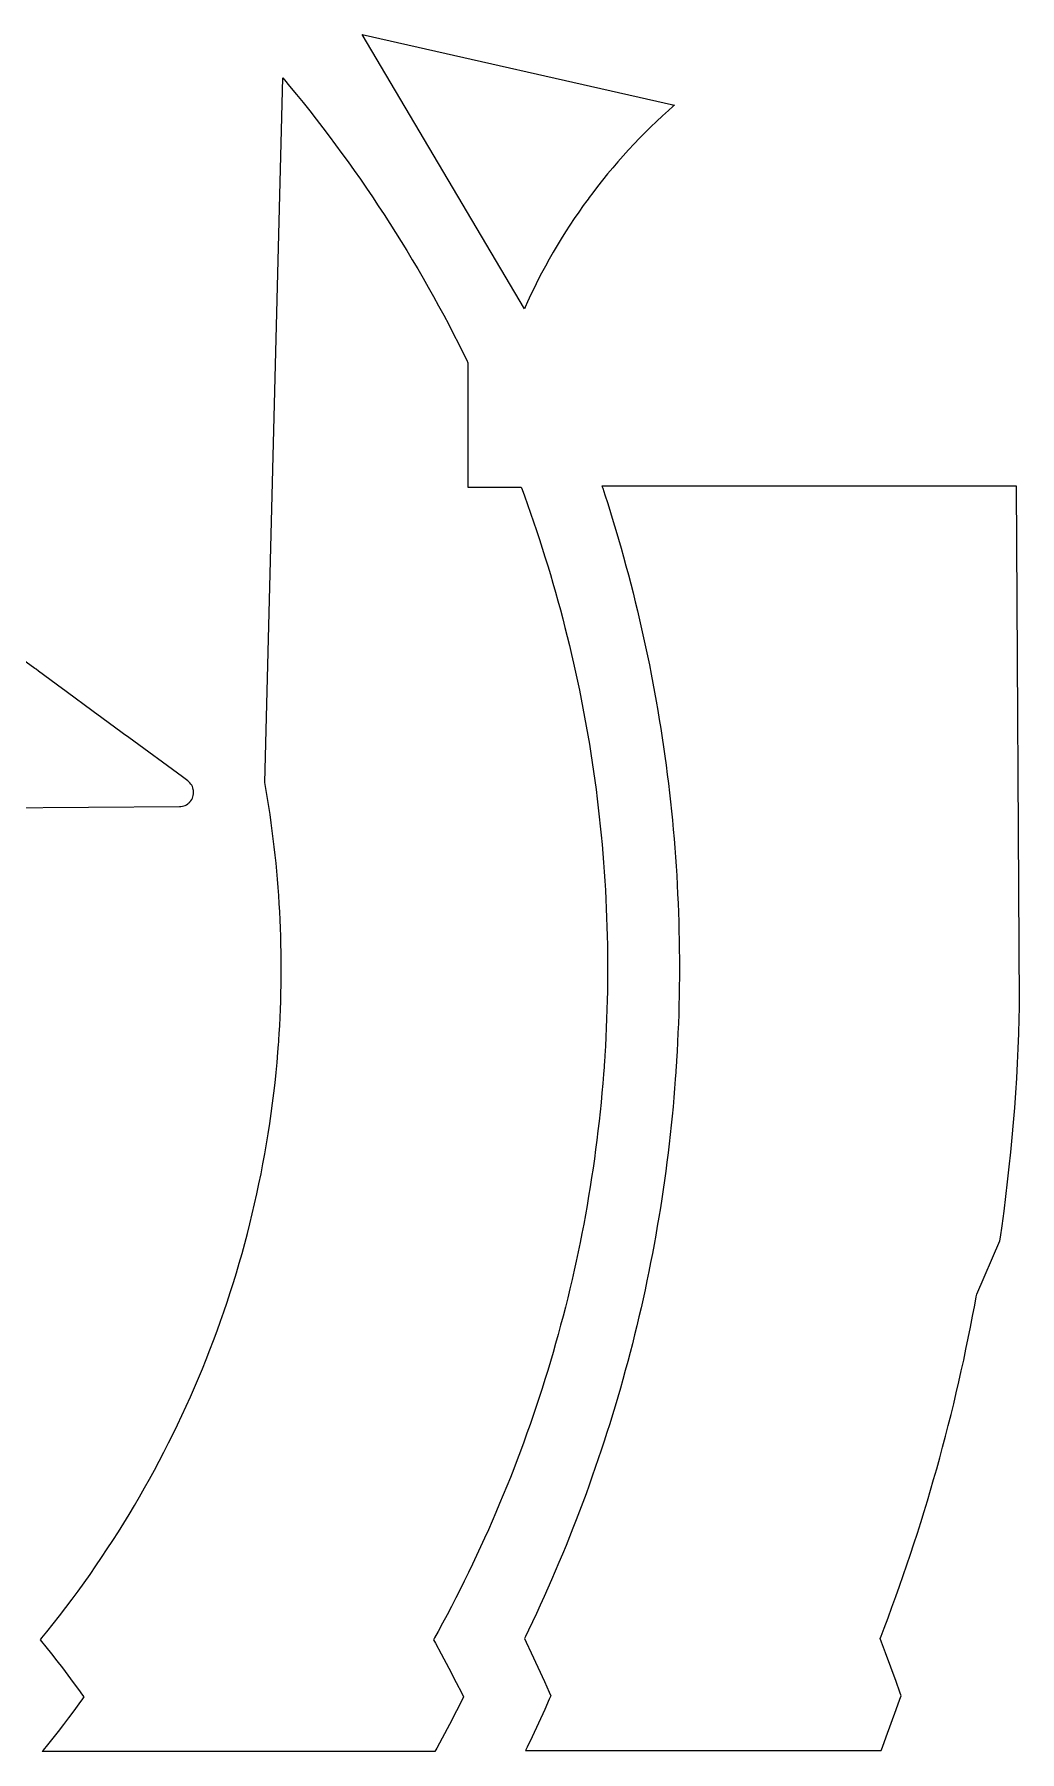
# Model space of a CAD drawing. Extents: x 0 to 1082, y 1687 to 2376.
# Drawn here: x 691 to 1082, y 1687 to 2369 of the extents above; entities that cross this region are included whole.
import ezdxf

# ---------------------------------------------------------------- set-up
doc = ezdxf.new("R2010")
doc.units = 0
doc.header["$MEASUREMENT"] = 0
doc.layers.get('0').update_dxf_attribs({"true_color": 0xffffff})

msp = doc.modelspace()

# ---------------------------------------------------------------- linework, layer by layer
at = {"color": 0}
for p, q in [((820.868, 2368.65), (944.661, 2340.51)), ((885.153, 2259.64), (820.868, 2368.65)), ((782.192, 2071.71), (789.34, 2351.33)), ((789.34, 2351.33), (790.021, 2350.53)), ((790.021, 2350.53), (792.049, 2348.1)), ((792.049, 2348.1), (794.732, 2344.83)), ((794.732, 2344.83), (797.387, 2341.54)), ((797.387, 2341.54), (800.018, 2338.24)), ((800.018, 2338.24), (802.624, 2334.92)), ((942.288, 2338.42), (939.942, 2336.28)), ((944.064, 2339.99), (942.288, 2338.42)), ((944.661, 2340.51), (944.064, 2339.99)), ((802.624, 2334.92), (805.201, 2331.57)), ((805.201, 2331.57), (807.754, 2328.21)), ((935.343, 2331.9), (933.089, 2329.68)), ((937.628, 2334.11), (935.343, 2331.9)), ((939.942, 2336.28), (937.628, 2334.11)), ((807.754, 2328.21), (810.281, 2324.82)), ((810.281, 2324.82), (812.781, 2321.42)), ((928.674, 2325.14), (926.514, 2322.82)), ((930.865, 2327.42), (928.674, 2325.14)), ((933.089, 2329.68), (930.865, 2327.42)), ((812.781, 2321.42), (815.254, 2318)), ((815.254, 2318), (817.701, 2314.57)), ((922.289, 2318.1), (920.225, 2315.68)), ((924.385, 2320.47), (922.289, 2318.1)), ((926.514, 2322.82), (924.385, 2320.47)), ((817.701, 2314.57), (820.121, 2311.11)), ((820.121, 2311.11), (822.514, 2307.64)), ((916.196, 2310.79), (914.231, 2308.31)), ((918.193, 2313.25), (916.196, 2310.79)), ((920.225, 2315.68), (918.193, 2313.25)), ((822.514, 2307.64), (824.881, 2304.14)), ((824.881, 2304.14), (827.221, 2300.63)), ((910.872, 2303.89), (910.401, 2303.25)), ((912.299, 2305.79), (910.872, 2303.89)), ((914.231, 2308.31), (912.299, 2305.79)), ((827.221, 2300.63), (829.532, 2297.1)), ((829.532, 2297.1), (831.818, 2293.56)), ((906.729, 2298.11), (904.947, 2295.5)), ((908.547, 2300.69), (906.729, 2298.11)), ((909.933, 2302.61), (908.547, 2300.69)), ((910.401, 2303.25), (909.933, 2302.61)), ((831.818, 2293.56), (834.075, 2289.99)), ((903.201, 2292.88), (901.492, 2290.22)), ((904.947, 2295.5), (903.201, 2292.88)), ((834.075, 2289.99), (836.306, 2286.4)), ((836.306, 2286.4), (838.51, 2282.81)), ((898.182, 2284.85), (896.583, 2282.13)), ((899.818, 2287.54), (898.182, 2284.85)), ((901.492, 2290.22), (899.818, 2287.54)), ((838.51, 2282.81), (840.685, 2279.19)), ((840.685, 2279.19), (842.832, 2275.56)), ((893.497, 2276.63), (892.011, 2273.85)), ((895.021, 2279.39), (893.497, 2276.63)), ((896.583, 2282.13), (895.021, 2279.39)), ((842.832, 2275.56), (844.951, 2271.9)), ((844.951, 2271.9), (847.044, 2268.24)), ((890.563, 2271.04), (889.151, 2268.22)), ((892.011, 2273.85), (890.563, 2271.04)), ((847.044, 2268.24), (849.108, 2264.56)), ((849.108, 2264.56), (851.144, 2260.86)), ((887.781, 2265.38), (886.447, 2262.51)), ((889.151, 2268.22), (887.781, 2265.38)), ((851.144, 2260.86), (853.151, 2257.14)), ((853.151, 2257.14), (855.131, 2253.42)), ((885.471, 2260.36), (885.153, 2259.64)), ((886.447, 2262.51), (885.471, 2260.36)), ((855.131, 2253.42), (857.082, 2249.67)), ((857.082, 2249.67), (859.004, 2245.9)), ((859.004, 2245.9), (860.897, 2242.13)), ((860.897, 2242.13), (862.3, 2239.29)), ((862.3, 2239.29), (862.762, 2238.33)), ((862.762, 2238.33), (862.762, 2188.92)), ((862.762, 2188.92), (883.901, 2188.92)), ((883.901, 2188.92), (884.219, 2188.06)), ((884.219, 2188.06), (885.161, 2185.47)), ((1080.42, 2189.38), (915.933, 2189.38)), ((915.933, 2189.38), (916.222, 2188.5)), ((916.222, 2188.5), (917.079, 2185.88)), ((1081.63, 1983.99), (1080.42, 2189.38)), ((885.161, 2185.47), (886.399, 2182.04)), ((886.399, 2182.04), (887.614, 2178.58)), ((917.079, 2185.88), (918.203, 2182.38)), ((918.203, 2182.38), (919.304, 2178.86)), ((887.614, 2178.58), (888.804, 2175.14)), ((888.804, 2175.14), (889.972, 2171.67)), ((919.304, 2178.86), (920.385, 2175.33)), ((920.385, 2175.33), (921.444, 2171.82)), ((889.972, 2171.67), (891.115, 2168.21)), ((891.115, 2168.21), (892.236, 2164.72)), ((921.444, 2171.82), (922.481, 2168.29)), ((922.481, 2168.29), (923.497, 2164.75)), ((892.236, 2164.72), (893.333, 2161.25)), ((893.333, 2161.25), (894.407, 2157.75)), ((923.497, 2164.75), (924.492, 2161.21)), ((924.492, 2161.21), (925.464, 2157.67)), ((894.407, 2157.75), (895.457, 2154.26)), ((895.457, 2154.26), (896.485, 2150.76)), ((925.464, 2157.67), (926.414, 2154.11)), ((926.414, 2154.11), (927.344, 2150.56)), ((896.485, 2150.76), (897.488, 2147.25)), ((897.488, 2147.25), (898.467, 2143.74)), ((927.344, 2150.56), (928.251, 2147)), ((898.467, 2143.74), (899.424, 2140.22)), ((928.251, 2147), (929.137, 2143.43)), ((929.137, 2143.43), (930.001, 2139.86)), ((899.424, 2140.22), (900.356, 2136.71)), ((900.356, 2136.71), (901.265, 2133.17)), ((930.001, 2139.86), (930.844, 2136.29)), ((930.844, 2136.29), (931.665, 2132.71)), ((901.265, 2133.17), (902.15, 2129.64)), ((902.15, 2129.64), (903.012, 2126.1)), ((931.665, 2132.71), (932.464, 2129.13)), ((932.464, 2129.13), (933.242, 2125.54)), ((690.957, 2117), (686.117, 2120.58)), ((903.012, 2126.1), (903.85, 2122.56)), ((903.85, 2122.56), (904.664, 2119)), ((933.242, 2125.54), (933.997, 2121.94)), ((933.997, 2121.94), (934.731, 2118.36)), ((691.44, 2116.64), (690.957, 2117)), ((692.397, 2115.93), (691.44, 2116.64)), ((701.963, 2108.86), (692.397, 2115.93)), ((904.664, 2119), (905.456, 2115.44)), ((905.456, 2115.44), (906.222, 2111.89)), ((934.731, 2118.36), (935.443, 2114.75)), ((935.443, 2114.75), (936.133, 2111.15)), ((702.919, 2108.15), (701.963, 2108.86)), ((703.893, 2107.43), (702.919, 2108.15)), ((713.626, 2100.25), (703.893, 2107.43)), ((906.222, 2111.89), (906.965, 2108.33)), ((906.965, 2108.33), (907.686, 2104.76)), ((936.133, 2111.15), (936.801, 2107.54)), ((936.801, 2107.54), (937.449, 2103.93)), ((714.6, 2099.54), (713.626, 2100.25)), ((715.557, 2098.83), (714.6, 2099.54)), ((907.686, 2104.76), (908.382, 2101.18)), ((908.382, 2101.18), (909.054, 2097.61)), ((937.449, 2103.93), (938.074, 2100.32)), ((938.074, 2100.32), (938.676, 2096.71)), ((725.128, 2091.79), (715.557, 2098.83)), ((909.054, 2097.61), (909.703, 2094.03)), ((909.703, 2094.03), (910.326, 2090.44)), ((938.676, 2096.71), (939.257, 2093.08)), ((939.257, 2093.08), (939.817, 2089.46)), ((726.085, 2091.08), (725.128, 2091.79)), ((728.211, 2089.51), (726.085, 2091.08)), ((749.489, 2073.9), (728.211, 2089.51)), ((910.326, 2090.44), (910.928, 2086.86)), ((910.928, 2086.86), (911.506, 2083.26)), ((939.817, 2089.46), (940.354, 2085.83)), ((940.354, 2085.83), (940.869, 2082.19)), ((911.506, 2083.26), (912.058, 2079.67)), ((912.058, 2079.67), (912.587, 2076.07)), ((940.869, 2082.19), (941.364, 2078.57)), ((751.618, 2072.35), (749.489, 2073.9)), ((751.739, 2072.26), (751.618, 2072.35)), ((752.081, 2071.97), (751.739, 2072.26)), ((912.587, 2076.07), (913.093, 2072.46)), ((913.093, 2072.46), (913.575, 2068.86)), ((941.364, 2078.57), (941.835, 2074.93)), ((941.835, 2074.93), (942.285, 2071.29)), ((752.497, 2071.56), (752.081, 2071.97)), ((752.867, 2071.1), (752.497, 2071.56)), ((753.185, 2070.6), (752.867, 2071.1)), ((753.451, 2070.07), (753.185, 2070.6)), ((753.188, 2064.96), (753.454, 2065.49)), ((753.661, 2069.53), (753.451, 2070.07)), ((753.454, 2065.49), (753.664, 2066.03)), ((753.815, 2068.96), (753.661, 2069.53)), ((753.664, 2066.03), (753.815, 2066.6)), ((753.893, 2068.51), (753.815, 2068.96)), ((753.815, 2066.6), (753.907, 2067.18)), ((753.908, 2068.36), (753.893, 2068.51)), ((753.907, 2067.18), (753.939, 2067.76)), ((753.924, 2068.22), (753.908, 2068.36)), ((753.939, 2067.76), (753.924, 2068.22)), ((782.335, 2070.9), (782.192, 2071.71)), ((782.749, 2068.51), (782.335, 2070.9)), ((783.279, 2065.33), (782.749, 2068.51)), ((783.786, 2062.14), (783.279, 2065.33)), ((913.575, 2068.86), (914.032, 2065.25)), ((942.285, 2071.29), (942.712, 2067.64)), ((942.712, 2067.64), (943.119, 2064)), ((400.19, 2060.06), (748.303, 2062.11)), ((748.303, 2062.11), (748.453, 2062.11)), ((748.453, 2062.11), (748.899, 2062.14)), ((748.899, 2062.14), (749.483, 2062.24)), ((749.483, 2062.24), (750.051, 2062.39)), ((750.051, 2062.39), (750.599, 2062.61)), ((750.599, 2062.61), (751.121, 2062.88)), ((751.121, 2062.88), (751.613, 2063.19)), ((751.613, 2063.19), (752.072, 2063.57)), ((752.072, 2063.57), (752.394, 2063.88)), ((752.394, 2063.88), (752.493, 2063.99)), ((752.493, 2063.99), (752.593, 2064.1)), ((752.593, 2064.1), (752.867, 2064.46)), ((752.867, 2064.46), (753.188, 2064.96)), ((784.268, 2058.94), (783.786, 2062.14)), ((784.725, 2055.74), (784.268, 2058.94)), ((914.032, 2065.25), (914.467, 2061.64)), ((914.467, 2061.64), (914.876, 2058.01)), ((943.119, 2064), (943.503, 2060.35)), ((943.503, 2060.35), (943.865, 2056.71)), ((785.157, 2052.54), (784.725, 2055.74)), ((785.565, 2049.33), (785.157, 2052.54)), ((914.876, 2058.01), (915.261, 2054.4)), ((915.261, 2054.4), (915.624, 2050.78)), ((943.865, 2056.71), (944.206, 2053.06)), ((944.206, 2053.06), (944.524, 2049.4)), ((785.947, 2046.13), (785.565, 2049.33)), ((786.306, 2042.92), (785.947, 2046.13)), ((915.624, 2050.78), (915.961, 2047.15)), ((915.961, 2047.15), (916.275, 2043.53)), ((944.524, 2049.4), (944.819, 2045.74)), ((944.819, 2045.74), (945.093, 2042.08)), ((786.639, 2039.71), (786.306, 2042.92)), ((786.949, 2036.49), (786.639, 2039.71)), ((916.275, 2043.53), (916.565, 2039.9)), ((916.565, 2039.9), (916.831, 2036.26)), ((945.093, 2042.08), (945.344, 2038.43)), ((945.344, 2038.43), (945.575, 2034.76)), ((787.232, 2033.28), (786.949, 2036.49)), ((787.49, 2030.06), (787.232, 2033.28)), ((916.831, 2036.26), (917.074, 2032.64)), ((917.074, 2032.64), (917.29, 2029)), ((945.575, 2034.76), (945.783, 2031.1)), ((787.725, 2026.83), (787.49, 2030.06)), ((787.935, 2023.61), (787.725, 2026.83)), ((917.29, 2029), (917.485, 2025.36)), ((917.485, 2025.36), (917.654, 2021.72)), ((945.783, 2031.1), (945.968, 2027.43)), ((945.968, 2027.43), (946.132, 2023.76)), ((788.119, 2020.39), (787.935, 2023.61)), ((788.279, 2017.17), (788.119, 2020.39)), ((917.654, 2021.72), (917.799, 2018.08)), ((917.799, 2018.08), (917.921, 2014.44)), ((946.132, 2023.76), (946.274, 2020.1)), ((946.274, 2020.1), (946.393, 2016.43)), ((788.414, 2013.94), (788.279, 2017.17)), ((788.525, 2010.71), (788.414, 2013.94)), ((917.921, 2014.44), (918.018, 2010.79)), ((918.018, 2010.79), (918.09, 2007.15)), ((946.393, 2016.43), (946.49, 2012.76)), ((946.49, 2012.76), (946.565, 2009.08)), ((788.61, 2007.49), (788.525, 2010.71)), ((788.671, 2004.26), (788.61, 2007.49)), ((788.707, 2001.03), (788.671, 2004.26)), ((918.09, 2007.15), (918.139, 2003.5)), ((946.565, 2009.08), (946.619, 2005.42)), ((946.619, 2005.42), (946.65, 2001.75)), ((788.703, 1994.57), (788.717, 1997.79)), ((788.717, 1997.79), (788.707, 2001.03)), ((918.139, 2003.5), (918.164, 1999.86)), ((918.164, 1999.86), (918.164, 1996.21)), ((946.658, 1998.07), (946.644, 1994.39)), ((946.65, 2001.75), (946.658, 1998.07)), ((788.601, 1988.11), (788.664, 1991.33)), ((788.664, 1991.33), (788.703, 1994.57)), ((918.139, 1992.56), (918.092, 1988.92)), ((918.164, 1996.21), (918.139, 1992.56)), ((946.61, 1990.72), (946.551, 1987.04)), ((946.644, 1994.39), (946.61, 1990.72)), ((788.399, 1981.65), (788.512, 1984.88)), ((788.512, 1984.88), (788.601, 1988.11)), ((918.018, 1985.26), (917.922, 1981.61)), ((918.092, 1988.92), (918.018, 1985.26)), ((946.551, 1987.04), (946.471, 1983.36)), ((1081.6, 1982.36), (1081.63, 1983.83)), ((1081.63, 1983.83), (1081.63, 1983.99)), ((788.097, 1975.19), (788.26, 1978.42)), ((788.26, 1978.42), (788.399, 1981.65)), ((917.8, 1977.96), (917.656, 1974.31)), ((917.922, 1981.61), (917.8, 1977.96)), ((946.369, 1979.69), (946.244, 1976.01)), ((946.471, 1983.36), (946.369, 1979.69)), ((1081.31, 1972.04), (1081.49, 1977.94)), ((1081.49, 1977.94), (1081.6, 1982.36)), ((787.751, 1969.54), (787.908, 1971.96)), ((787.908, 1971.96), (788.097, 1975.19)), ((917.485, 1970.65), (917.29, 1967.01)), ((917.656, 1974.31), (917.485, 1970.65)), ((946.097, 1972.33), (945.928, 1968.67)), ((946.244, 1976.01), (946.097, 1972.33)), ((1081.07, 1966.14), (1081.31, 1972.04)), ((787.046, 1960.6), (787.39, 1964.67)), ((787.39, 1964.67), (787.624, 1967.72)), ((787.624, 1967.72), (787.696, 1968.74)), ((787.696, 1968.74), (787.751, 1969.54)), ((917.072, 1963.36), (916.893, 1960.63)), ((917.29, 1967.01), (917.072, 1963.36)), ((945.738, 1964.99), (945.524, 1961.31)), ((945.928, 1968.67), (945.738, 1964.99)), ((1080.79, 1960.25), (1081.07, 1966.14)), ((786.24, 1952.47), (786.662, 1956.53)), ((786.662, 1956.53), (787.046, 1960.6)), ((916.764, 1958.76), (916.554, 1955.96)), ((916.829, 1959.71), (916.764, 1958.76)), ((916.893, 1960.63), (916.829, 1959.71)), ((916.829, 1959.71), (916.829, 1959.71)), ((945.225, 1956.71), (945.029, 1953.96)), ((945.288, 1957.63), (945.225, 1956.71)), ((945.349, 1958.56), (945.288, 1957.63)), ((945.524, 1961.31), (945.349, 1958.56)), ((1080.47, 1954.36), (1080.79, 1960.25)), ((785.778, 1948.42), (786.24, 1952.47)), ((916.253, 1952.19), (915.926, 1948.46)), ((916.554, 1955.96), (916.253, 1952.19)), ((944.749, 1950.28), (944.446, 1946.61)), ((945.029, 1953.96), (944.749, 1950.28)), ((1080.09, 1948.47), (1080.47, 1954.36)), ((784.738, 1940.35), (785.276, 1944.38)), ((785.276, 1944.38), (785.778, 1948.42)), ((915.574, 1944.71), (915.196, 1940.97)), ((915.926, 1948.46), (915.574, 1944.71)), ((944.121, 1942.94), (943.775, 1939.29)), ((944.446, 1946.61), (944.121, 1942.94)), ((1079.67, 1942.6), (1080.09, 1948.47)), ((783.542, 1932.31), (784.158, 1936.32)), ((784.158, 1936.32), (784.738, 1940.35)), ((914.793, 1937.24), (914.364, 1933.5)), ((915.196, 1940.97), (914.793, 1937.24)), ((943.775, 1939.29), (943.406, 1935.63)), ((1078.69, 1930.83), (1079.21, 1936.71)), ((1079.21, 1936.71), (1079.67, 1942.6)), ((782.886, 1928.29), (783.542, 1932.31)), ((913.91, 1929.78), (913.431, 1926.04)), ((914.364, 1933.5), (913.91, 1929.78)), ((943.015, 1931.97), (942.601, 1928.32)), ((943.406, 1935.63), (943.015, 1931.97)), ((1078.13, 1924.96), (1078.69, 1930.83)), ((781.46, 1920.31), (782.192, 1924.29)), ((782.192, 1924.29), (782.886, 1928.29)), ((912.926, 1922.33), (912.396, 1918.61)), ((913.431, 1926.04), (912.926, 1922.33)), ((942.167, 1924.67), (941.71, 1921.01)), ((942.601, 1928.32), (942.167, 1924.67)), ((1077.53, 1919.1), (1078.13, 1924.96)), ((779.881, 1912.35), (780.689, 1916.32)), ((780.689, 1916.32), (781.46, 1920.31)), ((912.396, 1918.61), (911.84, 1914.9)), ((941.232, 1917.38), (940.731, 1913.74)), ((941.71, 1921.01), (941.232, 1917.38)), ((1076.88, 1913.24), (1077.53, 1919.1)), ((779.033, 1908.38), (779.881, 1912.35)), ((911.26, 1911.19), (910.654, 1907.5)), ((911.84, 1914.9), (911.26, 1911.19)), ((940.208, 1910.1), (939.664, 1906.47)), ((940.731, 1913.74), (940.208, 1910.1)), ((1076.18, 1907.38), (1076.88, 1913.24)), ((777.225, 1900.47), (778.149, 1904.42)), ((778.149, 1904.42), (779.033, 1908.38)), ((910.024, 1903.81), (909.368, 1900.11)), ((910.654, 1907.5), (910.024, 1903.81)), ((939.099, 1902.83), (938.51, 1899.21)), ((939.664, 1906.47), (939.099, 1902.83)), ((1075.43, 1901.53), (1076.18, 1907.38)), ((775.267, 1892.63), (776.265, 1896.54)), ((776.265, 1896.54), (777.225, 1900.47)), ((908.688, 1896.42), (907.981, 1892.74)), ((909.368, 1900.11), (908.688, 1896.42)), ((937.9, 1895.6), (937.269, 1891.97)), ((938.51, 1899.21), (937.9, 1895.6)), ((1074.01, 1891.29), (1074.64, 1895.68)), ((1074.64, 1895.68), (1075.43, 1901.53)), ((773.158, 1884.81), (774.232, 1888.71)), ((774.232, 1888.71), (775.267, 1892.63)), ((907.25, 1889.07), (906.494, 1885.4)), ((907.981, 1892.74), (907.25, 1889.07)), ((936.615, 1888.36), (935.942, 1884.76)), ((937.269, 1891.97), (936.615, 1888.36)), ((1064.6, 1868.63), (1073.8, 1889.83)), ((1073.8, 1889.83), (1074.01, 1891.29)), ((772.049, 1880.92), (773.158, 1884.81)), ((905.714, 1881.74), (904.908, 1878.08)), ((906.494, 1885.4), (905.714, 1881.74)), ((935.942, 1884.76), (935.244, 1881.15)), ((769.717, 1873.18), (770.901, 1877.04)), ((770.901, 1877.04), (772.049, 1880.92)), ((904.908, 1878.08), (904.078, 1874.43)), ((934.526, 1877.56), (933.786, 1873.96)), ((935.244, 1881.15), (934.526, 1877.56)), ((767.238, 1865.49), (768.496, 1869.32)), ((768.496, 1869.32), (769.717, 1873.18)), ((903.222, 1870.78), (902.342, 1867.14)), ((904.078, 1874.43), (903.222, 1870.78)), ((933.025, 1870.38), (932.243, 1866.79)), ((933.786, 1873.96), (933.025, 1870.38)), ((1064.4, 1867.54), (1064.6, 1868.63)), ((764.611, 1857.83), (765.943, 1861.65)), ((765.943, 1861.65), (767.238, 1865.49)), ((901.438, 1863.51), (900.508, 1859.89)), ((902.342, 1867.14), (901.438, 1863.51)), ((931.438, 1863.21), (930.613, 1859.64)), ((932.243, 1866.79), (931.438, 1863.21)), ((1062.98, 1859.89), (1063.8, 1864.25)), ((1063.8, 1864.25), (1064.4, 1867.54)), ((761.838, 1850.25), (763.243, 1854.04)), ((763.243, 1854.04), (764.611, 1857.83)), ((899.554, 1856.26), (898.575, 1852.65)), ((900.508, 1859.89), (899.554, 1856.26)), ((929.765, 1856.07), (928.896, 1852.51)), ((930.613, 1859.64), (929.765, 1856.07)), ((1061.26, 1851.17), (1062.13, 1855.51)), ((1062.13, 1855.51), (1062.98, 1859.89)), ((760.397, 1846.47), (761.838, 1850.25)), ((897.572, 1849.04), (896.544, 1845.44)), ((898.575, 1852.65), (897.572, 1849.04)), ((928.006, 1848.96), (927.094, 1845.4)), ((928.896, 1852.51), (928.006, 1848.96)), ((1060.35, 1846.81), (1061.26, 1851.17)), ((757.407, 1838.97), (758.919, 1842.71)), ((758.919, 1842.71), (760.397, 1846.47)), ((895.492, 1841.85), (894.415, 1838.26)), ((896.544, 1845.44), (895.492, 1841.85)), ((926.161, 1841.85), (925.207, 1838.32)), ((927.094, 1845.4), (926.161, 1841.85)), ((1058.48, 1838.13), (1059.43, 1842.46)), ((1059.43, 1842.46), (1060.35, 1846.81)), ((754.272, 1831.51), (755.857, 1835.24)), ((755.857, 1835.24), (757.407, 1838.97)), ((893.314, 1834.69), (892.188, 1831.13)), ((894.415, 1838.26), (893.314, 1834.69)), ((924.231, 1834.78), (923.233, 1831.25)), ((925.207, 1838.32), (924.231, 1834.78)), ((1056.49, 1829.46), (1057.5, 1833.79)), ((1057.5, 1833.79), (1058.48, 1838.13)), ((750.993, 1824.14), (752.65, 1827.82)), ((752.65, 1827.82), (754.272, 1831.51)), ((891.037, 1827.56), (889.864, 1824)), ((892.188, 1831.13), (891.037, 1827.56)), ((922.215, 1827.72), (921.175, 1824.21)), ((923.233, 1831.25), (922.215, 1827.72)), ((1055.46, 1825.14), (1056.49, 1829.46)), ((747.574, 1816.81), (749.301, 1820.46)), ((749.301, 1820.46), (750.993, 1824.14)), ((888.665, 1820.46), (887.442, 1816.92)), ((889.864, 1824), (888.665, 1820.46)), ((920.115, 1820.69), (919.032, 1817.19)), ((921.175, 1824.21), (920.115, 1820.69)), ((1053.32, 1816.51), (1054.41, 1820.82)), ((1054.41, 1820.82), (1055.46, 1825.14)), ((744.011, 1809.56), (745.81, 1813.17)), ((745.81, 1813.17), (747.574, 1816.81)), ((886.194, 1813.39), (884.924, 1809.88)), ((887.442, 1816.92), (886.194, 1813.39)), ((917.929, 1813.69), (916.806, 1810.21)), ((919.032, 1817.19), (917.929, 1813.69)), ((1052.21, 1812.21), (1053.32, 1816.51)), ((742.178, 1805.94), (744.011, 1809.56)), ((883.629, 1806.36), (882.31, 1802.85)), ((884.924, 1809.88), (883.629, 1806.36)), ((915.66, 1806.72), (914.493, 1803.24)), ((916.806, 1810.21), (915.66, 1806.72)), ((1049.92, 1803.63), (1051.08, 1807.92)), ((1051.08, 1807.92), (1052.21, 1812.21)), ((738.404, 1798.79), (740.308, 1802.36)), ((740.308, 1802.36), (742.178, 1805.94)), ((882.31, 1802.85), (880.965, 1799.35)), ((913.306, 1799.76), (912.097, 1796.31)), ((914.493, 1803.24), (913.306, 1799.76)), ((1048.73, 1799.35), (1049.92, 1803.63)), ((734.492, 1791.71), (736.465, 1795.24)), ((736.465, 1795.24), (738.404, 1798.79)), ((879.599, 1795.86), (878.207, 1792.39)), ((880.965, 1799.35), (879.599, 1795.86)), ((910.867, 1792.85), (909.617, 1789.39)), ((912.097, 1796.31), (910.867, 1792.85)), ((1046.28, 1790.81), (1047.52, 1795.07)), ((1047.52, 1795.07), (1048.73, 1799.35)), ((730.442, 1784.69), (732.483, 1788.19)), ((732.483, 1788.19), (734.492, 1791.71)), ((876.792, 1788.92), (875.353, 1785.46)), ((878.207, 1792.39), (876.792, 1788.92)), ((908.344, 1785.94), (907.051, 1782.51)), ((909.617, 1789.39), (908.344, 1785.94)), ((1043.73, 1782.29), (1045.02, 1786.54)), ((1045.02, 1786.54), (1046.28, 1790.81)), ((726.253, 1777.75), (728.364, 1781.21)), ((728.364, 1781.21), (730.442, 1784.69)), ((873.889, 1782), (872.403, 1778.57)), ((875.353, 1785.46), (873.889, 1782)), ((905.739, 1779.08), (904.404, 1775.67)), ((907.051, 1782.51), (905.739, 1779.08)), ((1042.42, 1778.04), (1043.73, 1782.29)), ((721.926, 1770.89), (724.107, 1774.31)), ((724.107, 1774.31), (726.253, 1777.75)), ((870.892, 1775.13), (869.357, 1771.71)), ((872.403, 1778.57), (870.892, 1775.13)), ((903.049, 1772.25), (901.672, 1768.85)), ((904.404, 1775.67), (903.049, 1772.25)), ((1039.71, 1769.58), (1041.08, 1773.81)), ((1041.08, 1773.81), (1042.42, 1778.04)), ((717.465, 1764.1), (719.713, 1767.49)), ((719.713, 1767.49), (721.926, 1770.89)), ((867.799, 1768.29), (866.217, 1764.89)), ((869.357, 1771.71), (867.799, 1768.29)), ((900.275, 1765.44), (898.858, 1762.06)), ((901.672, 1768.85), (900.275, 1765.44)), ((1038.32, 1765.36), (1039.71, 1769.58)), ((712.868, 1757.4), (715.183, 1760.74)), ((715.183, 1760.74), (717.465, 1764.1)), ((864.611, 1761.5), (862.982, 1758.11)), ((866.217, 1764.89), (864.611, 1761.5)), ((897.419, 1758.67), (895.96, 1755.29)), ((898.858, 1762.06), (897.419, 1758.67)), ((1035.46, 1756.94), (1036.91, 1761.15)), ((1036.91, 1761.15), (1038.32, 1765.36)), ((708.136, 1750.78), (710.519, 1754.08)), ((710.519, 1754.08), (712.868, 1757.4)), ((861.329, 1754.75), (859.653, 1751.39)), ((862.982, 1758.11), (861.329, 1754.75)), ((894.481, 1751.93), (892.979, 1748.57)), ((895.96, 1755.29), (894.481, 1751.93)), ((1032.5, 1748.56), (1034, 1752.75)), ((1034, 1752.75), (1035.46, 1756.94)), ((703.271, 1744.24), (705.721, 1747.5)), ((705.721, 1747.5), (708.136, 1750.78)), ((857.953, 1748.03), (856.231, 1744.69)), ((859.653, 1751.39), (857.953, 1748.03)), ((891.458, 1745.22), (889.917, 1741.88)), ((892.979, 1748.57), (891.458, 1745.22)), ((1030.99, 1744.39), (1032.5, 1748.56)), ((698.274, 1737.79), (700.789, 1741)), ((700.789, 1741), (703.271, 1744.24)), ((854.483, 1741.36), (852.714, 1738.04)), ((856.231, 1744.69), (854.483, 1741.36)), ((888.354, 1738.54), (886.771, 1735.22)), ((889.917, 1741.88), (888.354, 1738.54)), ((1027.87, 1736.06), (1029.44, 1740.21)), ((1029.44, 1740.21), (1030.99, 1744.39)), ((693.143, 1731.43), (693.793, 1732.22)), ((693.711, 1730.75), (693.143, 1731.43)), ((693.793, 1732.22), (695.725, 1734.6)), ((695.725, 1734.6), (698.274, 1737.79)), ((849.561, 1732.25), (849.104, 1731.43)), ((849.104, 1731.43), (849.881, 1730.03)), ((850.921, 1734.74), (849.561, 1732.25)), ((852.714, 1738.04), (850.921, 1734.74)), ((885.571, 1732.72), (885.168, 1731.9)), ((885.168, 1731.9), (885.851, 1730.5)), ((886.771, 1735.22), (885.571, 1732.72)), ((1026.28, 1731.9), (1026.68, 1732.93)), ((1026.82, 1730.49), (1026.28, 1731.9)), ((1026.68, 1732.93), (1027.87, 1736.06)), ((695.403, 1728.67), (693.711, 1730.75)), ((697.637, 1725.88), (695.403, 1728.67)), ((699.849, 1723.07), (697.637, 1725.88)), ((849.881, 1730.03), (852.181, 1725.82)), ((852.181, 1725.82), (855.192, 1720.17)), ((885.851, 1730.5), (887.875, 1726.28)), ((887.875, 1726.28), (890.524, 1720.61)), ((1028.44, 1726.25), (1026.82, 1730.49)), ((1030.55, 1720.6), (1028.44, 1726.25)), ((702.036, 1720.25), (699.849, 1723.07)), ((704.2, 1717.4), (702.036, 1720.25)), ((855.192, 1720.17), (858.137, 1714.47)), ((890.524, 1720.61), (893.115, 1714.93)), ((1032.62, 1714.92), (1030.55, 1720.6)), ((706.338, 1714.54), (704.2, 1717.4)), ((708.453, 1711.65), (706.338, 1714.54)), ((710.024, 1709.49), (708.453, 1711.65)), ((858.137, 1714.47), (860.304, 1710.19)), ((893.115, 1714.93), (895.022, 1710.65)), ((1034.14, 1710.65), (1032.62, 1714.92)), ((706.519, 1703.22), (708.543, 1705.99)), ((708.543, 1705.99), (710.046, 1708.06)), ((710.543, 1708.76), (710.024, 1709.49)), ((710.046, 1708.06), (710.543, 1708.76)), ((860.335, 1707.39), (858.26, 1703.28)), ((860.304, 1710.19), (861.017, 1708.76)), ((861.017, 1708.76), (860.335, 1707.39)), ((895.049, 1707.85), (893.222, 1703.75)), ((895.022, 1710.65), (895.647, 1709.22)), ((895.647, 1709.22), (895.049, 1707.85)), ((1032.71, 1703.76), (1034.16, 1707.86)), ((1034.64, 1709.22), (1034.14, 1710.65)), ((1034.16, 1707.86), (1034.64, 1709.22)), ((700.318, 1695.04), (702.408, 1697.75)), ((702.408, 1697.75), (704.475, 1700.49)), ((704.475, 1700.49), (706.519, 1703.22)), ((855.443, 1697.83), (852.565, 1692.42)), ((858.26, 1703.28), (855.443, 1697.83)), ((890.744, 1698.31), (888.213, 1692.89)), ((893.222, 1703.75), (890.744, 1698.31)), ((1028.71, 1692.9), (1030.73, 1698.32)), ((1030.73, 1698.32), (1032.71, 1703.76)), ((696.074, 1689.68), (698.207, 1692.36)), ((698.207, 1692.36), (700.318, 1695.04)), ((852.565, 1692.42), (850.369, 1688.36)), ((888.213, 1692.89), (886.279, 1688.83)), ((1027.17, 1688.85), (1028.71, 1692.9)), ((693.918, 1687.03), (694.46, 1687.68)), ((849.628, 1687.03), (693.918, 1687.03)), ((694.46, 1687.68), (696.074, 1689.68)), ((850.369, 1688.36), (849.628, 1687.03)), ((886.279, 1688.83), (885.626, 1687.49)), ((885.626, 1687.49), (1026.64, 1687.49)), ((1026.64, 1687.49), (1027.17, 1688.85))]:
    msp.add_line(p, q, dxfattribs=at)

doc.saveas('drawing.dxf')
